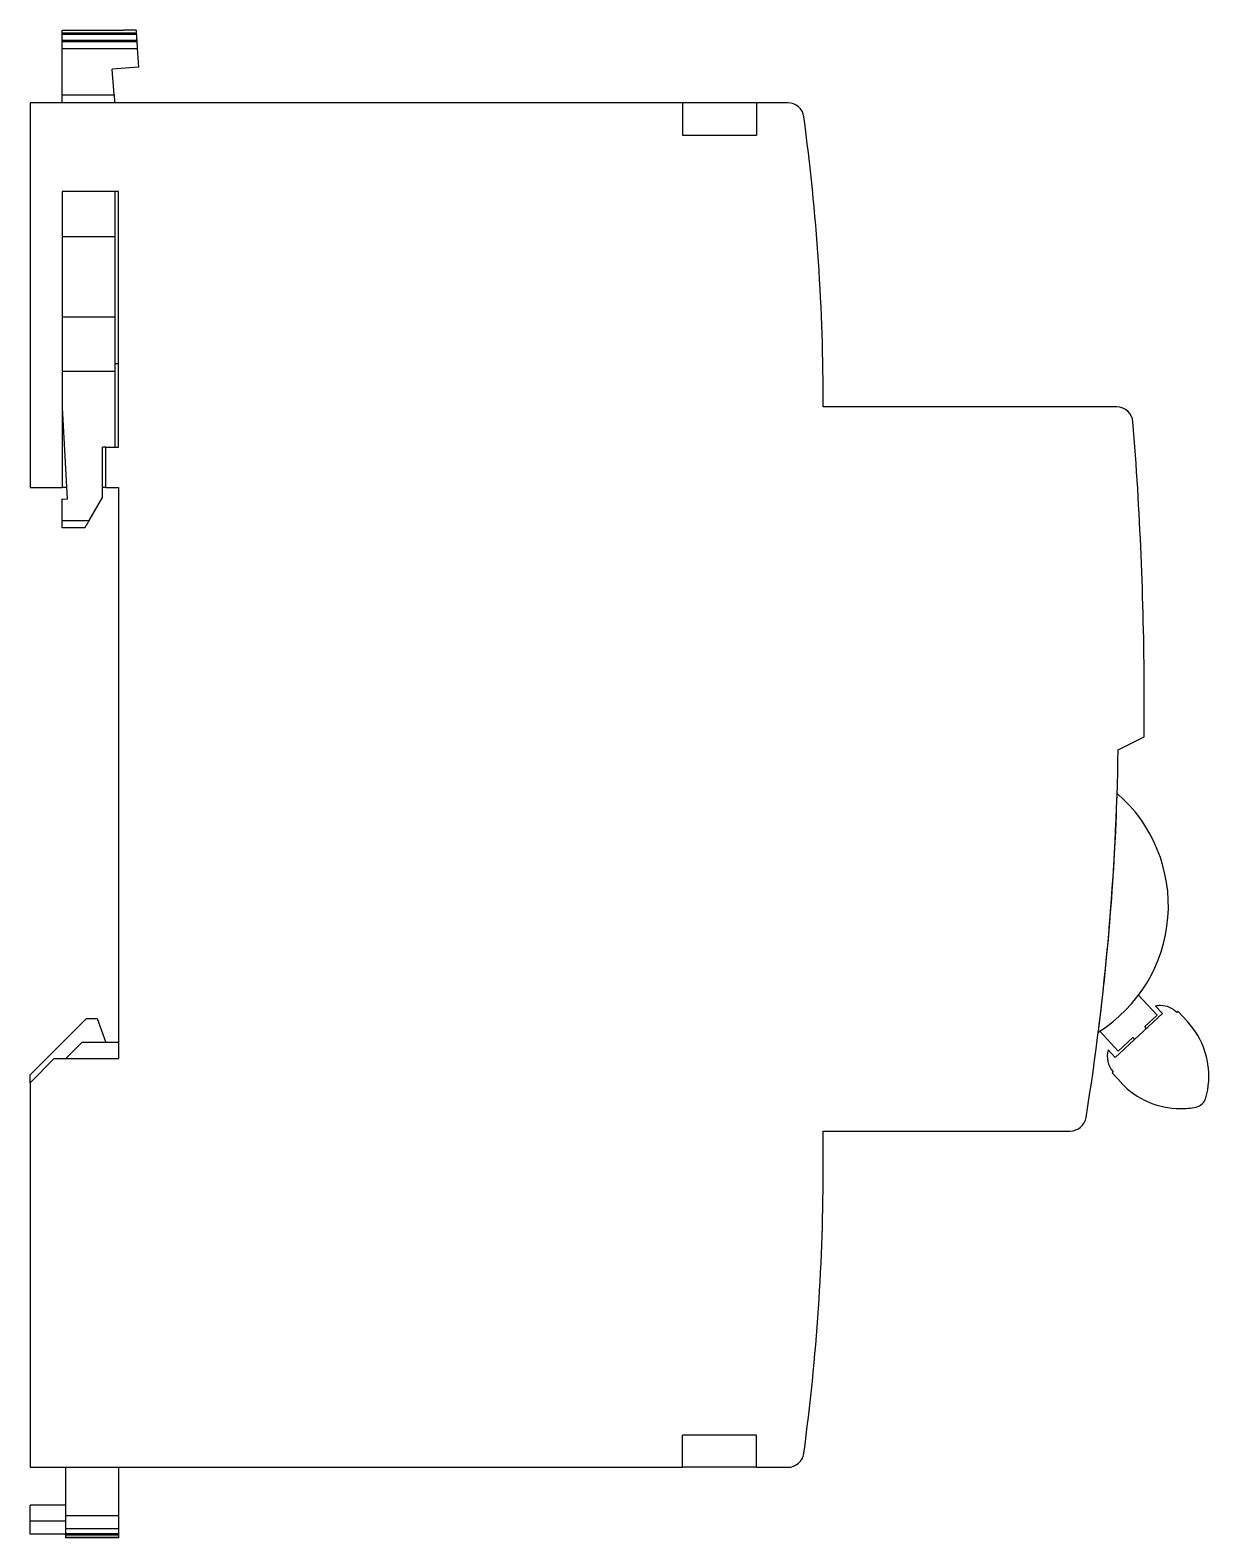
# Model space of a CAD drawing. Header units: millimetres. Extents: x 1019 to 1519, y 1262 to 1448.
# Drawn here: x 1131.83 to 1139.15, y 1287.97 to 1297.34 of the extents above; entities that cross this region are included whole.
import ezdxf

# ---------------------------------------------------------------- set-up
doc = ezdxf.new("R2010")
doc.units = ezdxf.units.MM

msp = doc.modelspace()

# ---------------------------------------------------------------- linework, layer by layer
for p, q in [((1132.0272, 1297.3263), (1132.0272, 1297.3423)), ((1132.0272, 1297.3423), (1132.4065, 1297.3423)), ((1132.4872, 1297.3423), (1132.4065, 1297.3423)), ((1132.4874, 1297.3389), (1132.4872, 1297.3423)), ((1132.0272, 1297.3181), (1132.0272, 1297.3263)), ((1132.0272, 1297.3263), (1132.4883, 1297.3263)), ((1132.0272, 1297.3181), (1132.4889, 1297.3181)), ((1132.0272, 1297.2808), (1132.0272, 1297.3181)), ((1132.0272, 1297.2808), (1132.4915, 1297.2808)), ((1132.0272, 1297.2719), (1132.0272, 1297.2808)), ((1132.0272, 1297.2289), (1132.0272, 1297.2719)), ((1132.0272, 1297.2719), (1132.4921, 1297.2719)), ((1132.4876, 1297.3358), (1132.4874, 1297.3389)), ((1132.4878, 1297.333), (1132.4876, 1297.3358)), ((1132.488, 1297.3305), (1132.4878, 1297.333)), ((1132.4882, 1297.3283), (1132.488, 1297.3305)), ((1132.4883, 1297.3263), (1132.4882, 1297.3283)), ((1132.4889, 1297.3181), (1132.4883, 1297.3263)), ((1132.4894, 1297.3103), (1132.4889, 1297.3181)), ((1132.4899, 1297.3035), (1132.4894, 1297.3103)), ((1132.4903, 1297.2975), (1132.4899, 1297.3035)), ((1132.4907, 1297.2925), (1132.4903, 1297.2975)), ((1132.491, 1297.2883), (1132.4907, 1297.2925)), ((1132.4912, 1297.2849), (1132.491, 1297.2883)), ((1132.4914, 1297.2824), (1132.4912, 1297.2849)), ((1132.4915, 1297.2808), (1132.4914, 1297.2824)), ((1132.4921, 1297.2719), (1132.4915, 1297.2808)), ((1132.4921, 1297.2712), (1132.4921, 1297.2719)), ((1132.4922, 1297.2703), (1132.4921, 1297.2712)), ((1132.4923, 1297.2693), (1132.4922, 1297.2703)), ((1132.4924, 1297.2682), (1132.4923, 1297.2693)), ((1132.4924, 1297.267), (1132.4924, 1297.2682)), ((1132.4925, 1297.2656), (1132.4924, 1297.267)), ((1132.4926, 1297.2642), (1132.4925, 1297.2656)), ((1132.4927, 1297.2626), (1132.4926, 1297.2642)), ((1132.4929, 1297.261), (1132.4927, 1297.2626)), ((1132.493, 1297.2593), (1132.4929, 1297.261)), ((1132.4931, 1297.2575), (1132.493, 1297.2593)), ((1132.4932, 1297.2556), (1132.4931, 1297.2575)), ((1132.4934, 1297.2537), (1132.4932, 1297.2556)), ((1132.4935, 1297.2517), (1132.4934, 1297.2537)), ((1132.4937, 1297.2496), (1132.4935, 1297.2517)), ((1132.4938, 1297.2474), (1132.4937, 1297.2496)), ((1132.494, 1297.2451), (1132.4938, 1297.2474)), ((1132.0272, 1296.9403), (1132.0272, 1297.2289)), ((1132.0272, 1297.2289), (1132.4951, 1297.2289)), ((1132.4941, 1297.2427), (1132.494, 1297.2451)), ((1132.4943, 1297.2402), (1132.4941, 1297.2427)), ((1132.4945, 1297.2375), (1132.4943, 1297.2402)), ((1132.4947, 1297.2348), (1132.4945, 1297.2375)), ((1132.4949, 1297.2319), (1132.4947, 1297.2348)), ((1132.4951, 1297.2289), (1132.4949, 1297.2319)), ((1132.5033, 1297.1114), (1132.4951, 1297.2289)), ((1132.5033, 1297.1114), (1132.3379, 1297.0998)), ((1132.3491, 1296.9402), (1132.3379, 1297.0998)), ((1135.8822, 1296.8903), (1131.8272, 1296.8903)), ((1131.8272, 1296.8903), (1131.8272, 1294.5003)), ((1132.0272, 1296.8903), (1132.0272, 1296.9403)), ((1132.0272, 1296.9403), (1132.3491, 1296.9402)), ((1132.3491, 1296.9402), (1132.3497, 1296.9315)), ((1132.3497, 1296.9315), (1132.3503, 1296.9234)), ((1132.3503, 1296.9234), (1132.3508, 1296.916)), ((1132.3508, 1296.916), (1132.3513, 1296.909)), ((1132.3513, 1296.909), (1132.3517, 1296.9024)), ((1132.3517, 1296.9024), (1132.3522, 1296.8962)), ((1132.3522, 1296.8962), (1132.3526, 1296.8903)), ((1135.8822, 1296.8903), (1135.8822, 1296.6903)), ((1136.3422, 1296.8903), (1135.8822, 1296.8903)), ((1136.3422, 1296.8903), (1136.3422, 1296.6903)), ((1136.5372, 1296.8903), (1136.3422, 1296.8903)), ((1135.8822, 1296.6903), (1136.3422, 1296.6903)), ((1132.0272, 1296.3403), (1132.0272, 1294.5003)), ((1132.3772, 1296.3403), (1132.0272, 1296.3403)), ((1132.3562, 1296.0603), (1132.3562, 1296.3403)), ((1132.3772, 1294.7503), (1132.3772, 1296.3403)), ((1132.0272, 1296.0603), (1132.3562, 1296.0603)), ((1132.3562, 1295.5603), (1132.3562, 1296.0603)), ((1132.0272, 1295.5603), (1132.3562, 1295.5603)), ((1132.3562, 1295.2237), (1132.3562, 1295.5603)), ((1132.0272, 1295.2237), (1132.3562, 1295.2237)), ((1132.3562, 1295.2703), (1132.3772, 1295.2703)), ((1132.3562, 1294.7503), (1132.3562, 1295.2237)), ((1132.0272, 1294.9974), (1132.0572, 1294.4273)), ((1138.582, 1295.0003), (1136.7572, 1295.0003)), ((1132.2972, 1294.7503), (1132.2772, 1294.7503)), ((1132.2772, 1294.4386), (1132.2772, 1294.7503)), ((1132.2972, 1294.7503), (1132.3772, 1294.7503)), ((1132.2972, 1294.5003), (1132.2972, 1294.7503)), ((1131.8272, 1294.5003), (1132.0272, 1294.5003)), ((1132.0534, 1294.5003), (1132.0272, 1294.5003)), ((1132.1946, 1294.2955), (1132.2772, 1294.4386)), ((1132.2972, 1294.5003), (1132.2772, 1294.5003)), ((1132.2972, 1294.5003), (1132.3772, 1294.5003)), ((1132.3772, 1294.5003), (1132.3772, 1290.9503)), ((1132.0272, 1294.2955), (1132.0272, 1294.429)), ((1132.0272, 1294.429), (1132.0572, 1294.4273)), ((1132.0272, 1294.2498), (1132.0272, 1294.2955)), ((1132.0272, 1294.2955), (1132.1946, 1294.2955)), ((1132.1682, 1294.2498), (1132.0272, 1294.2498)), ((1132.1682, 1294.2499), (1132.1684, 1294.2501)), ((1132.1682, 1294.2498), (1132.1682, 1294.2499)), ((1132.1684, 1294.2501), (1132.1686, 1294.2505)), ((1132.1686, 1294.2505), (1132.1688, 1294.2509)), ((1132.1688, 1294.2509), (1132.1692, 1294.2516)), ((1132.1692, 1294.2516), (1132.1696, 1294.2523)), ((1132.1696, 1294.2523), (1132.1702, 1294.2532)), ((1132.1702, 1294.2532), (1132.1708, 1294.2543)), ((1132.1708, 1294.2543), (1132.1715, 1294.2555)), ((1132.1715, 1294.2555), (1132.1722, 1294.2568)), ((1132.1722, 1294.2568), (1132.1731, 1294.2583)), ((1132.1731, 1294.2583), (1132.174, 1294.2599)), ((1132.174, 1294.2599), (1132.1751, 1294.2617)), ((1132.1751, 1294.2617), (1132.1762, 1294.2636)), ((1132.1762, 1294.2636), (1132.1773, 1294.2656)), ((1132.1773, 1294.2656), (1132.1786, 1294.2678)), ((1132.1786, 1294.2678), (1132.1799, 1294.2701)), ((1132.1799, 1294.2701), (1132.1813, 1294.2726)), ((1132.1813, 1294.2726), (1132.1828, 1294.2752)), ((1132.1828, 1294.2752), (1132.1844, 1294.2778)), ((1132.1844, 1294.2778), (1132.186, 1294.2806)), ((1132.186, 1294.2806), (1132.1876, 1294.2834)), ((1132.1876, 1294.2834), (1132.1893, 1294.2863)), ((1132.1893, 1294.2863), (1132.191, 1294.2893)), ((1132.191, 1294.2893), (1132.1928, 1294.2924)), ((1132.1928, 1294.2924), (1132.1946, 1294.2955)), ((1138.7511, 1292.9503), (1138.752, 1293.2503)), ((1138.5897, 1292.8703), (1138.7511, 1292.9503)), ((1138.8327, 1291.2208), (1138.7172, 1291.3453)), ((1138.822, 1291.2763), (1138.8649, 1291.2302)), ((1131.8272, 1290.8503), (1132.1772, 1291.2003)), ((1132.1772, 1291.2003), (1132.2441, 1291.2003)), ((1132.2441, 1291.2003), (1132.2972, 1291.0503)), ((1138.8649, 1291.2302), (1138.5716, 1290.9581)), ((1138.7557, 1291.1493), (1138.8327, 1291.2208)), ((1138.9623, 1291.2428), (1138.9549, 1291.236)), ((1139.0203, 1291.1803), (1138.9623, 1291.2428)), ((1139.038, 1291.1601), (1139.0203, 1291.1803)), ((1139.0547, 1291.1389), (1139.038, 1291.1601)), ((1138.4752, 1291.1208), (1138.5907, 1290.9963)), ((1138.5907, 1290.9963), (1138.6816, 1291.0807)), ((1138.6816, 1291.0807), (1138.6918, 1291.0697)), ((1138.7659, 1291.1383), (1138.7557, 1291.1493)), ((1139.0702, 1291.1168), (1139.0547, 1291.1389)), ((1139.0846, 1291.0939), (1139.0702, 1291.1168)), ((1139.0977, 1291.0702), (1139.0846, 1291.0939)), ((1139.1095, 1291.0458), (1139.0977, 1291.0702)), ((1132.1488, 1291.0503), (1132.0488, 1290.9503)), ((1132.3772, 1291.0503), (1132.1488, 1291.0503)), ((1138.5716, 1290.9581), (1138.5288, 1291.0043)), ((1139.1199, 1291.0208), (1139.1095, 1291.0458)), ((1139.129, 1290.9952), (1139.1199, 1291.0208)), ((1139.1367, 1290.9693), (1139.129, 1290.9952)), ((1139.143, 1290.943), (1139.1367, 1290.9693)), ((1131.8272, 1290.8003), (1131.9772, 1290.9503)), ((1131.9772, 1290.9503), (1132.3772, 1290.9503)), ((1139.1478, 1290.9164), (1139.143, 1290.943)), ((1139.1512, 1290.8897), (1139.1478, 1290.9164)), ((1139.1531, 1290.8629), (1139.1512, 1290.8897)), ((1131.8272, 1290.8003), (1131.8272, 1290.8503)), ((1131.8272, 1290.8003), (1131.8272, 1288.4103)), ((1138.559, 1290.8687), (1138.5517, 1290.8619)), ((1138.5517, 1290.8619), (1138.6097, 1290.7994)), ((1139.1467, 1290.7571), (1139.1504, 1290.7832)), ((1139.1504, 1290.7832), (1139.1527, 1290.8096)), ((1139.1527, 1290.8096), (1139.1536, 1290.8362)), ((1139.1536, 1290.8362), (1139.1531, 1290.8629)), ((1139.1353, 1290.7061), (1139.1417, 1290.7314)), ((1139.1417, 1290.7314), (1139.1467, 1290.7571)), ((1136.7572, 1290.3003), (1136.7572, 1290.5003)), ((1136.7572, 1290.5003), (1138.292, 1290.5003)), ((1135.8822, 1288.4103), (1135.8822, 1288.6103)), ((1136.3422, 1288.6103), (1135.8822, 1288.6103)), ((1136.3422, 1288.4103), (1136.3422, 1288.6103)), ((1131.8272, 1288.4103), (1135.8822, 1288.4103)), ((1132.0472, 1288.4103), (1132.0472, 1288.1089)), ((1132.3772, 1288.4103), (1132.3772, 1288.1089)), ((1136.3422, 1288.4103), (1135.8822, 1288.4103)), ((1136.3422, 1288.4103), (1136.5372, 1288.4103)), ((1132.0472, 1288.1745), (1131.8272, 1288.1745)), ((1131.8272, 1288.0753), (1131.8272, 1288.1745)), ((1131.8272, 1287.9953), (1131.8272, 1288.0753)), ((1132.0472, 1288.0753), (1131.8272, 1288.0753)), ((1132.0472, 1288.1089), (1132.0472, 1288.0278)), ((1132.3772, 1288.1089), (1132.0472, 1288.1089)), ((1132.3772, 1288.1089), (1132.3772, 1288.0278)), ((1132.0472, 1287.9953), (1131.8272, 1287.9953)), ((1132.3772, 1288.0278), (1132.0472, 1288.0278)), ((1132.0472, 1288.0278), (1132.0472, 1287.9968)), ((1132.0472, 1287.9968), (1132.0472, 1287.9895)), ((1132.3772, 1287.9968), (1132.0472, 1287.9968)), ((1132.3772, 1287.9895), (1132.0472, 1287.9895)), ((1132.0472, 1287.9895), (1132.0472, 1287.9741)), ((1132.0472, 1287.9741), (1132.0472, 1287.9718)), ((1132.3772, 1287.9741), (1132.0472, 1287.9741)), ((1132.3772, 1287.9718), (1132.0472, 1287.9718)), ((1132.3772, 1288.0278), (1132.3772, 1287.9968)), ((1132.3772, 1287.9968), (1132.3772, 1287.9895)), ((1132.3772, 1287.9895), (1132.3772, 1287.9741)), ((1132.3772, 1287.9741), (1132.3772, 1287.9718))]:
    msp.add_line(p, q)
for centre, radius, start, end in [((1136.5372, 1296.7903), 0.1, 7.67063, 90.00002), ((1123.2468, 1295.0003), 13.5104, 359.99998, 7.67063), ((1138.582, 1294.9003), 0.1, 4.63189, 90.00002), ((1117.1672, 1293.1653), 21.585, 0.22561, 4.63189), ((1122.6531, 1293.1056), 15.9383, 350.89895, 359.1543), ((1137.9772, 1291.9003), 0.925, 301.95265, 49.01646), ((1122.5922, 1293.1153), 16, 352.81979, 358.14933), ((1138.8539, 1291.1422), 0.1379, 90.00002, 103.36285), ((1138.8539, 1291.1422), 0.1379, 42.85001, 90.00002), ((1138.6601, 1290.9625), 0.1379, 162.3371, 222.85004), ((1138.9762, 1291.1395), 0.5, 222.84999, 270), ((1139.0583, 1290.7276), 0.08, 281.26189, 344.43879), ((1138.9762, 1291.1395), 0.5, 270, 281.26189), ((1138.292, 1290.6003), 0.1, 270, 350.89895), ((1123.2468, 1290.3003), 13.5104, 352.32934, 359.99998), ((1136.5372, 1288.5103), 0.1, 270, 352.32939)]:
    msp.add_arc(centre, radius, start, end)

doc.saveas('drawing.dxf')
